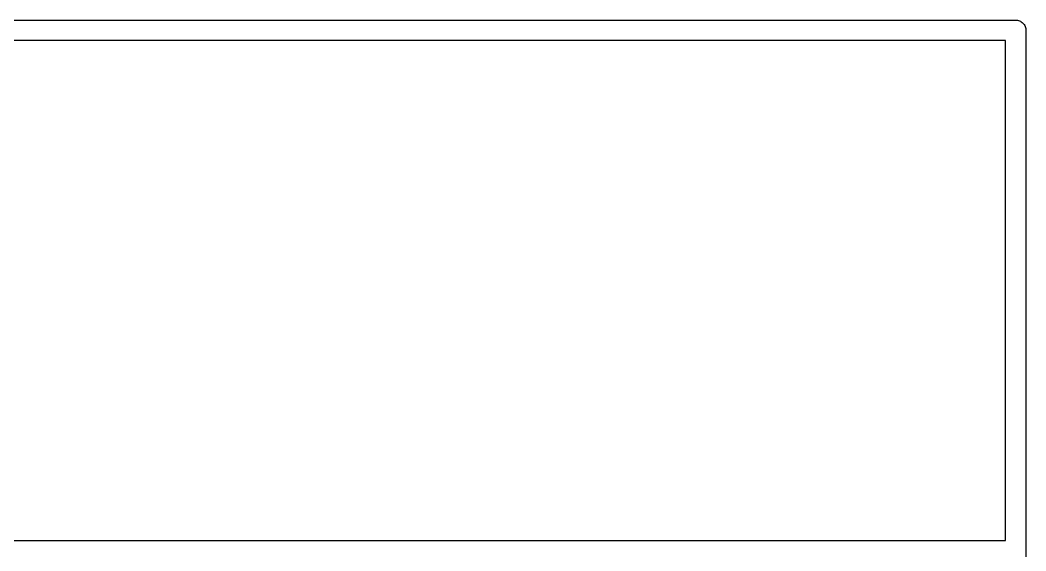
# Model space of a CAD drawing. Header units: metres. Extents: x 89 to 153, y -105 to 4.
# Drawn here: x 125.43 to 131.26, y -97.7 to -94.62 of the extents above; entities that cross this region are included whole.
import ezdxf

# ---------------------------------------------------------------- set-up
doc = ezdxf.new("R2010")
doc.units = ezdxf.units.M

msp = doc.modelspace()

# ---------------------------------------------------------------- linework, layer by layer
for points in [[(124.0145, -94.6205), (131.205, -94.6205), (131.2108, -94.6208), (131.2166, -94.6216), (131.2223, -94.623), (131.2278, -94.625), (131.2331, -94.6275), (131.2381, -94.6305), (131.2428, -94.634), (131.2471, -94.6379), (131.251, -94.6422), (131.2545, -94.6469), (131.2575, -94.6519), (131.26, -94.6572), (131.262, -94.6627), (131.2634, -94.6684), (131.2642, -94.6742), (131.2645, -94.68), (131.2645, -104.72)], [(95.465, -97.6405), (131.145, -97.6405), (131.145, -97.6405), (131.145, -97.6405), (131.145, -97.6405), (131.145, -97.6405), (131.145, -97.6405), (131.145, -97.6405), (131.145, -97.6405), (131.145, -97.6405), (131.145, -97.6405), (131.145, -97.6405), (131.1451, -97.6405), (131.1451, -97.6405), (131.1451, -97.6405), (131.1451, -97.6405), (131.1451, -97.6405), (131.1451, -97.6405), (131.1451, -97.6405), (131.1451, -97.6404), (131.1451, -97.6404), (131.1451, -97.6404), (131.1451, -97.6404), (131.1451, -97.6404), (131.1451, -97.6404), (131.1452, -97.6404), (131.1452, -97.6404), (131.1452, -97.6404), (131.1452, -97.6404), (131.1452, -97.6404), (131.1452, -97.6404), (131.1452, -97.6404), (131.1452, -97.6404), (131.1452, -97.6404), (131.1452, -97.6404), (131.1452, -97.6404), (131.1452, -97.6404), (131.1452, -97.6404), (131.1452, -97.6404), (131.1453, -97.6404), (131.1453, -97.6404), (131.1453, -97.6404), (131.1453, -97.6404), (131.1453, -97.6404), (131.1453, -97.6404), (131.1453, -97.6403), (131.1453, -97.6403), (131.1453, -97.6403), (131.1453, -97.6403), (131.1453, -97.6403), (131.1453, -97.6403), (131.1453, -97.6403), (131.1453, -97.6403), (131.1453, -97.6403), (131.1453, -97.6403), (131.1454, -97.6403), (131.1454, -97.6403), (131.1454, -97.6403), (131.1454, -97.6403), (131.1454, -97.6403), (131.1454, -97.6403), (131.1454, -97.6402), (131.1454, -97.6402), (131.1454, -97.6402), (131.1454, -97.6402), (131.1454, -97.6402), (131.1454, -97.6402), (131.1454, -97.6402), (131.1454, -97.6402), (131.1454, -97.6402), (131.1454, -97.6402), (131.1454, -97.6402), (131.1454, -97.6402), (131.1454, -97.6402), (131.1454, -97.6402), (131.1454, -97.6401), (131.1454, -97.6401), (131.1454, -97.6401), (131.1454, -97.6401), (131.1454, -97.6401), (131.1454, -97.6401), (131.1455, -97.6401), (131.1455, -97.6401), (131.1455, -97.6401), (131.1455, -97.6401), (131.1455, -97.6401), (131.1455, -97.6401), (131.1455, -97.6401), (131.1455, -97.64), (131.1455, -97.64), (131.1455, -97.64), (131.1455, -97.64), (131.1455, -97.64), (131.1455, -97.64), (131.1455, -97.64), (131.1455, -97.64), (131.1455, -97.64), (131.1455, -97.64), (131.1455, -97.64), (131.1455, -94.74), (131.1455, -94.74), (131.1455, -94.74), (131.1455, -94.74), (131.1455, -94.74), (131.1455, -94.74), (131.1455, -94.74), (131.1455, -94.74), (131.1455, -94.74), (131.1455, -94.74), (131.1455, -94.74), (131.1455, -94.7399), (131.1455, -94.7399), (131.1455, -94.7399), (131.1455, -94.7399), (131.1455, -94.7399), (131.1455, -94.7399), (131.1455, -94.7399), (131.1454, -94.7399), (131.1454, -94.7399), (131.1454, -94.7399), (131.1454, -94.7399), (131.1454, -94.7399), (131.1454, -94.7399), (131.1454, -94.7398), (131.1454, -94.7398), (131.1454, -94.7398), (131.1454, -94.7398), (131.1454, -94.7398), (131.1454, -94.7398), (131.1454, -94.7398), (131.1454, -94.7398), (131.1454, -94.7398), (131.1454, -94.7398), (131.1454, -94.7398), (131.1454, -94.7398), (131.1454, -94.7398), (131.1454, -94.7398), (131.1454, -94.7397), (131.1454, -94.7397), (131.1454, -94.7397), (131.1454, -94.7397), (131.1454, -94.7397), (131.1454, -94.7397), (131.1453, -94.7397), (131.1453, -94.7397), (131.1453, -94.7397), (131.1453, -94.7397), (131.1453, -94.7397), (131.1453, -94.7397), (131.1453, -94.7397), (131.1453, -94.7397), (131.1453, -94.7397), (131.1453, -94.7397), (131.1453, -94.7396), (131.1453, -94.7396), (131.1453, -94.7396), (131.1453, -94.7396), (131.1453, -94.7396), (131.1453, -94.7396), (131.1452, -94.7396), (131.1452, -94.7396), (131.1452, -94.7396), (131.1452, -94.7396), (131.1452, -94.7396), (131.1452, -94.7396), (131.1452, -94.7396), (131.1452, -94.7396), (131.1452, -94.7396), (131.1452, -94.7396), (131.1452, -94.7396), (131.1452, -94.7396), (131.1452, -94.7396), (131.1452, -94.7396), (131.1451, -94.7396), (131.1451, -94.7396), (131.1451, -94.7396), (131.1451, -94.7396), (131.1451, -94.7396), (131.1451, -94.7396), (131.1451, -94.7395), (131.1451, -94.7395), (131.1451, -94.7395), (131.1451, -94.7395), (131.1451, -94.7395), (131.1451, -94.7395), (131.1451, -94.7395), (131.145, -94.7395), (131.145, -94.7395), (131.145, -94.7395), (131.145, -94.7395), (131.145, -94.7395), (131.145, -94.7395), (131.145, -94.7395), (131.145, -94.7395), (131.145, -94.7395), (131.145, -94.7395), (131.145, -94.7395), (123.8333, -94.7395)]]:
    msp.add_lwpolyline(points)

doc.saveas('drawing.dxf')
